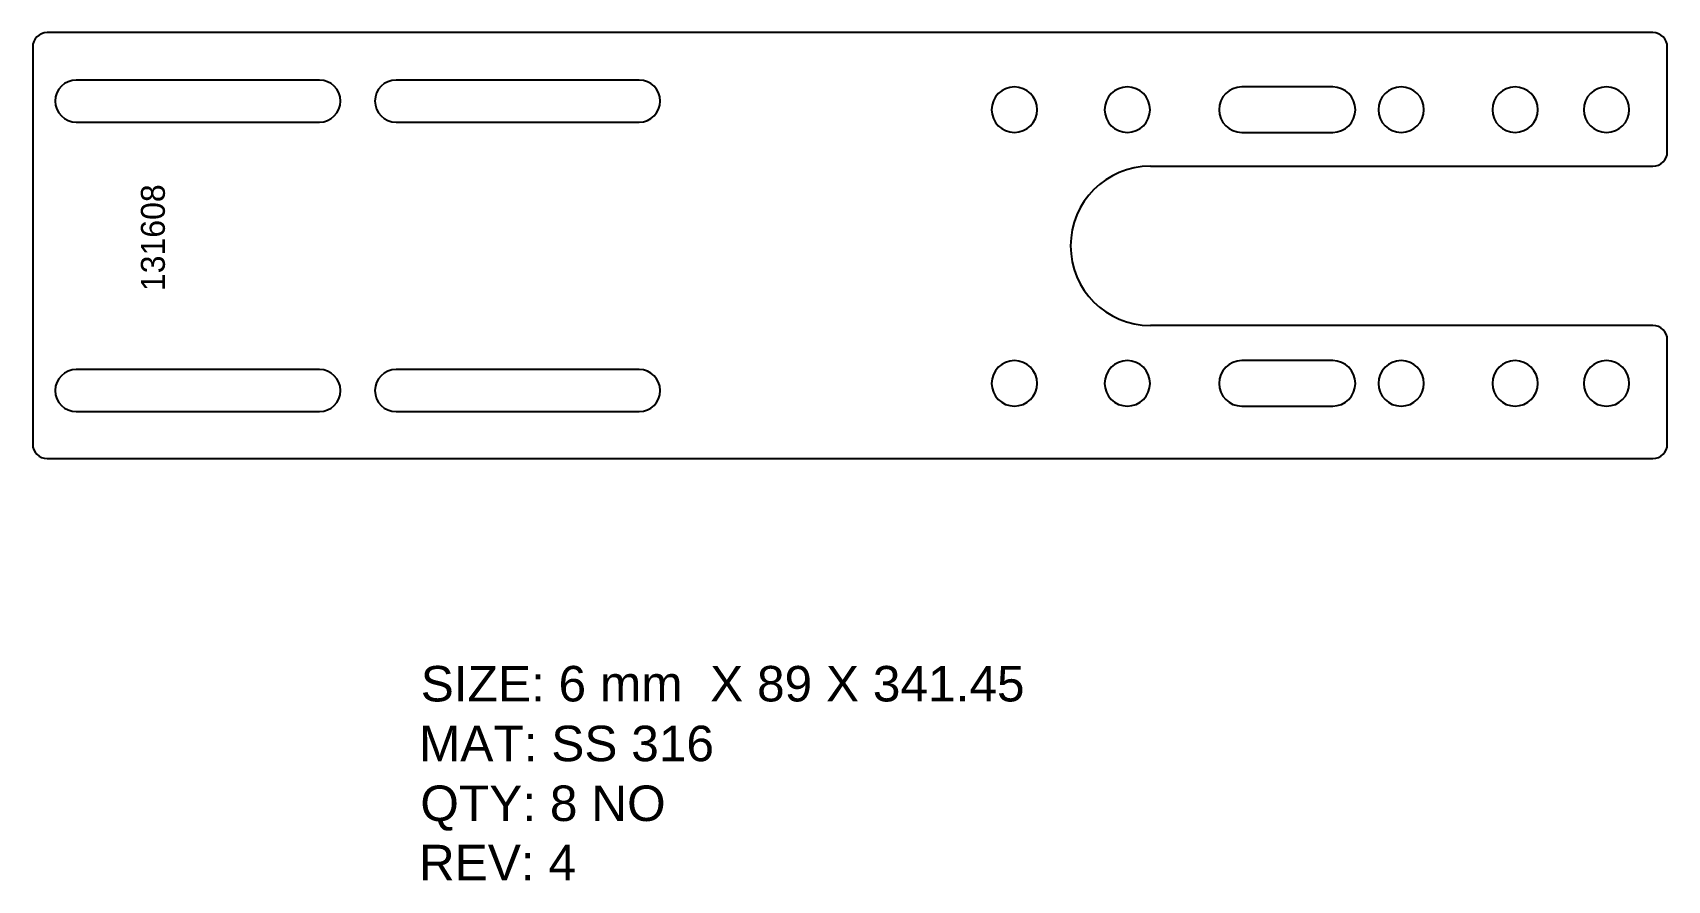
# Model space of a CAD drawing. Header units: millimetres. Extents: x 155 to 496, y 181 to 358.
import ezdxf

# ---------------------------------------------------------------- set-up
doc = ezdxf.new("R2010")
doc.units = ezdxf.units.MM
doc.layers.add('LaserCutting', color=3, linetype='Continuous')
doc.styles.get("Standard").update_dxf_attribs({"font": 'ARIAL.TTF'})

msp = doc.modelspace()

# ---------------------------------------------------------------- linework, layer by layer
at = {"layer": 'LaserCutting'}
for p, q in [((493.48, 357.79), (157.99, 357.79)), ((154.99, 354.79), (154.99, 271.79)), ((496.48, 332.89), (496.48, 354.79)), ((214.89, 347.89), (164.09, 347.89)), ((281.69, 347.89), (230.89, 347.89)), ((426.58, 346.44), (407.58, 346.44)), ((164.09, 339.09), (214.89, 339.09)), ((230.89, 339.09), (281.69, 339.09)), ((407.58, 336.94), (426.58, 336.94)), ((388.48, 329.89), (493.48, 329.89)), ((493.48, 296.59), (388.48, 296.59)), ((496.48, 271.79), (496.48, 293.59)), ((214.89, 287.39), (164.09, 287.39)), ((281.69, 287.39), (230.89, 287.39)), ((426.58, 289.24), (407.58, 289.24)), ((164.09, 278.59), (214.89, 278.59)), ((230.89, 278.59), (281.69, 278.59)), ((407.58, 279.74), (426.58, 279.74)), ((157.99, 268.79), (493.48, 268.79))]:
    msp.add_line(p, q, dxfattribs=at)
for centre, radius, start, end in [((157.99, 354.79), 3, 90, 180), ((493.48, 354.79), 3, 360, 90), ((164.09, 343.49), 4.4, 90, 270), ((214.89, 343.49), 4.4, 270, 90), ((230.89, 343.49), 4.4, 90, 270), ((281.69, 343.49), 4.4, 270, 90), ((360.08, 341.69), 4.75, 0, 180), ((383.68, 341.69), 4.75, 0, 180), ((407.58, 341.69), 4.75, 90, 270), ((426.58, 341.69), 4.75, 270, 90), ((440.88, 341.69), 4.75, 0, 180), ((464.68, 341.69), 4.75, 0, 180), ((483.78, 341.69), 4.75, 0, 180), ((360.08, 341.69), 4.75, 180, 0), ((383.68, 341.69), 4.75, 180, 0), ((440.88, 341.69), 4.75, 180, 0), ((464.68, 341.69), 4.75, 180, 0), ((483.78, 341.69), 4.75, 180, 0), ((493.48, 332.89), 3, 270, 0), ((388.48, 313.24), 16.65, 90, 270), ((493.48, 293.59), 3, 360, 90), ((164.09, 282.99), 4.4, 90, 270), ((214.89, 282.99), 4.4, 270, 90), ((230.89, 282.99), 4.4, 90, 270), ((281.69, 282.99), 4.4, 270, 90), ((360.08, 284.49), 4.75, 0, 180), ((383.68, 284.49), 4.75, 0, 180), ((407.58, 284.49), 4.75, 90, 270), ((426.58, 284.49), 4.75, 270, 90), ((440.88, 284.49), 4.75, 0, 180), ((464.68, 284.49), 4.75, 0, 180), ((483.78, 284.49), 4.75, 0, 180), ((360.08, 284.49), 4.75, 180, 0), ((383.68, 284.49), 4.75, 180, 0), ((440.88, 284.49), 4.75, 180, 0), ((464.68, 284.49), 4.75, 180, 0), ((483.78, 284.49), 4.75, 180, 0), ((157.99, 271.79), 3, 180, 270), ((493.48, 271.79), 3, 270, 0)]:
    msp.add_arc(centre, radius, start, end, dxfattribs=at)

# ---------------------------------------------------------------- texts
at = {"color": 7}
for s, height, p in [('SIZE: 6 mm  X 89 X 341.45', 7.4198, (236.05, 218.02)), ('MAT: SS 316', 7.4198, (235.69, 205.53)), ('QTY: 8 NO', 7.42, (235.97, 193.03)), ('REV: 4', 7.42, (235.67, 180.64))]:
    msp.add_text(s, height=height, dxfattribs=at).set_placement(p)
at = {"layer": 'LaserCutting', "insert": (177.6, 303.78), "char_height": 5, "width": 37.7344, "attachment_point": 1, "rotation": 90}
msp.add_mtext('{\\fCentury Gothic|b0|i0|c0|p18;\\C1;131608}', dxfattribs=at)

doc.saveas('drawing.dxf')
